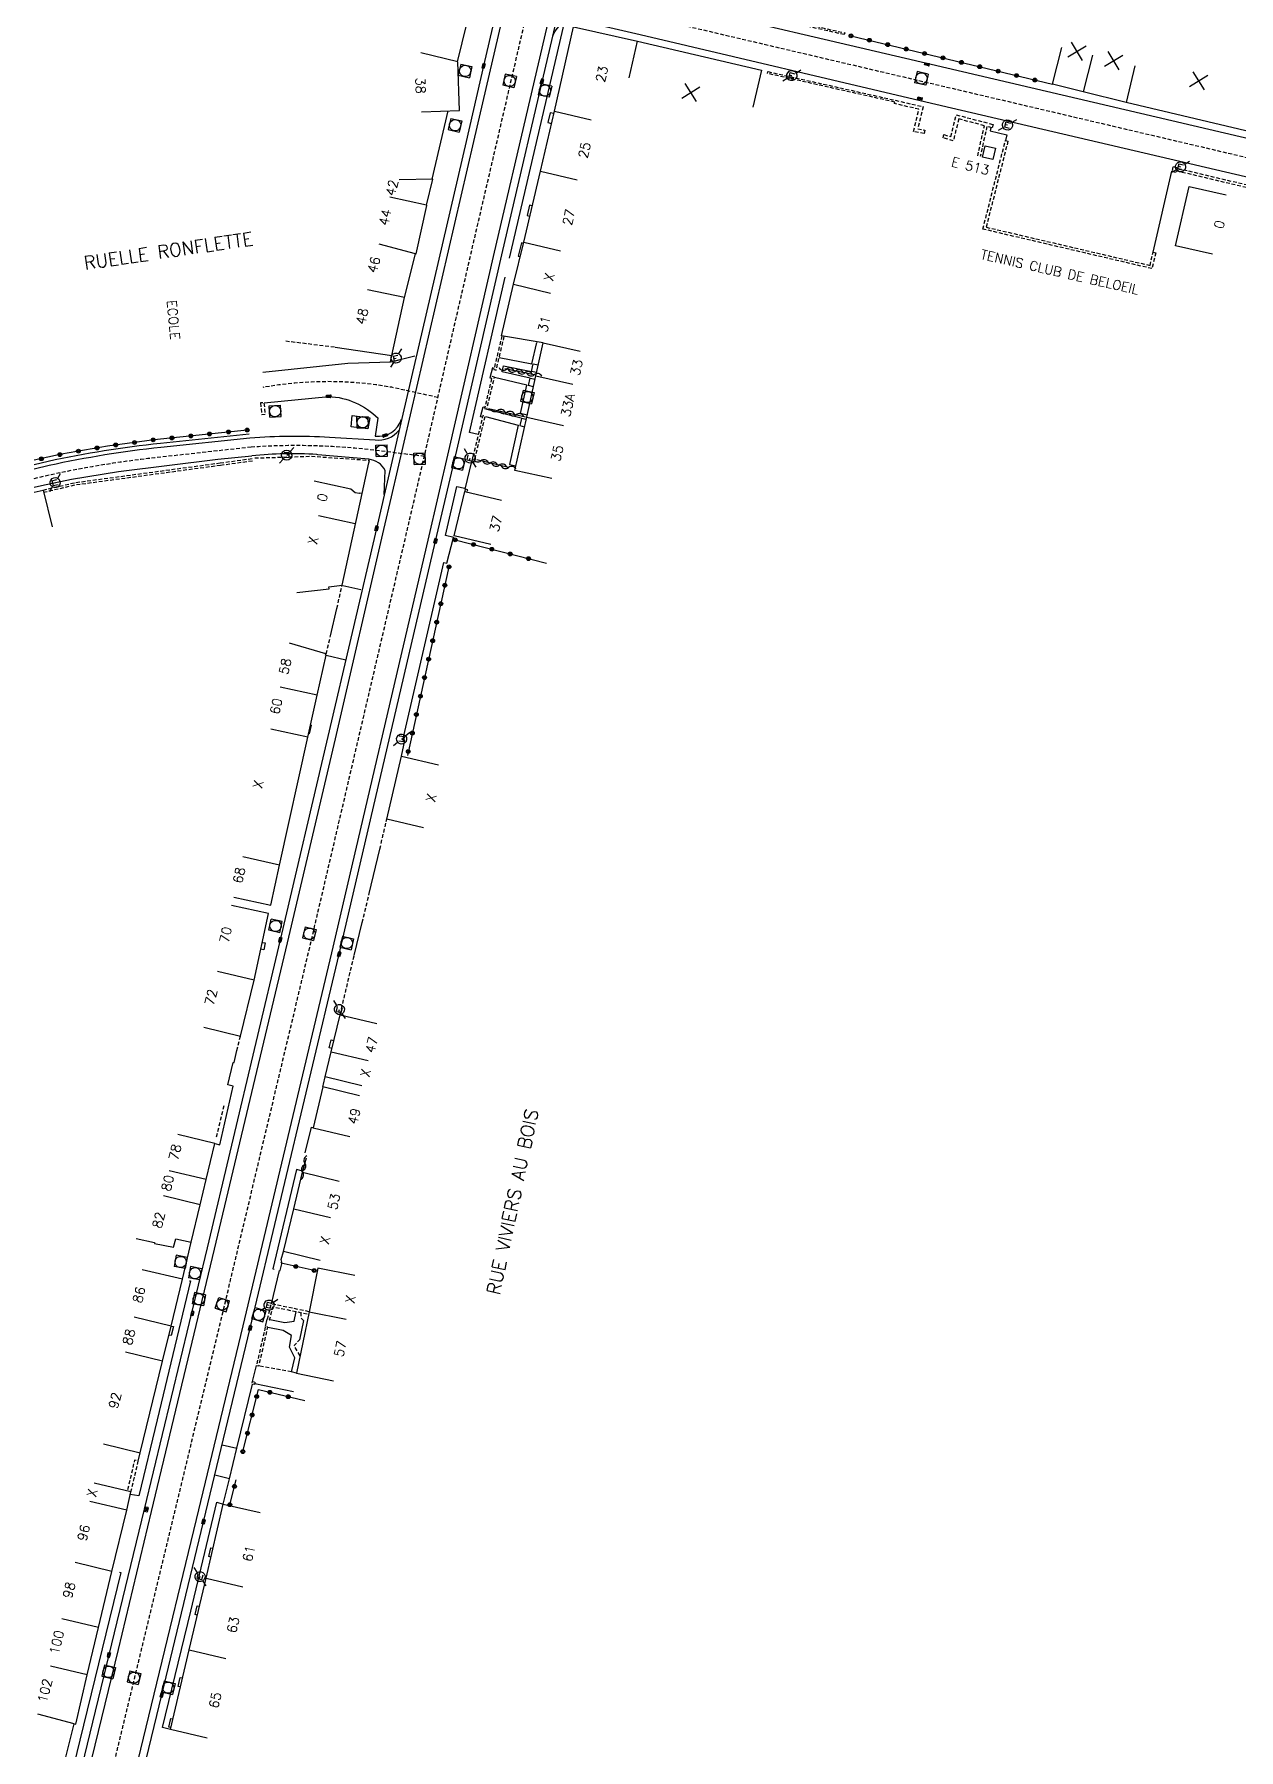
# Model space of a CAD drawing. Header units: millimetres. Extents: x 104999 to 106000, y 137000 to 138000.
# Drawn here: x 105000 to 105159.2, y 137357.4 to 137584.1 of the extents above; entities that cross this region are included whole.
import ezdxf
from ezdxf.enums import TextEntityAlignment as Align

# ---------------------------------------------------------------- set-up
doc = ezdxf.new("R2010")
doc.units = ezdxf.units.MM
doc.linetypes.add('DASHED', pattern=[0.75, 0.5, -0.25])
doc.layers.get('0').update_dxf_attribs({"linetype": 'CONTINUOUS'})
for name, color, linetype in [('W0001', 6, 'DASHED'), ('W0008', 7, 'CONTINUOUS'), ('W0100', 7, 'CONTINUOUS'), ('W0105', 7, 'CONTINUOUS'), ('W0112', 1, 'DASHED'), ('W0310', 3, 'CONTINUOUS'), ('W0322', 7, 'CONTINUOUS'), ('W0334', 7, 'CONTINUOUS'), ('W0400', 7, 'CONTINUOUS'), ('W0420', 7, 'CONTINUOUS'), ('W0471', 7, 'CONTINUOUS'), ('W0984', 7, 'CONTINUOUS'), ('W0989', 7, 'CONTINUOUS'), ('W0991', 7, 'CONTINUOUS'), ('W1102', 7, 'CONTINUOUS')]:
    doc.layers.add(name, color=color, linetype=linetype)
doc.styles.get("Standard").update_dxf_attribs({"font": 'romans.shx', "width": 0.85})

# ---------------------------------------------------------------- blocks, each defined once
blk = doc.blocks.new('T400')
for p, q in [((-0.15, 0.3), (0.15, 0.3)), ((-0.15, -0.25), (-0.15, 0.3)), ((-0.15, 0.15), (0.15, 0.15)), ((-0.15, 0), (0.15, 0)), ((0.15, 0.3), (0.15, -0.25)), ((-0.15, -0.15), (0.15, -0.15)), ((-0.15, -0.25), (-0.15, -0.3)), ((-0.15, -0.3), (0.15, -0.3)), ((0.15, -0.3), (0.15, -0.25))]:
    blk.add_line(p, q)
blk = doc.blocks.new('T420')
for p, q in [((0.75, 0.75), (-0.75, 0.75)), ((-0.75, 0.75), (-0.75, -0.75)), ((0.75, 0.75), (0.75, -0.75)), ((0.75, -0.75), (-0.75, -0.75))]:
    blk.add_line(p, q)
blk.add_ellipse((0, 0), major_axis=(-0.53, 0.53), ratio=1, start_param=3.926991, end_param=10.210176)
blk = doc.blocks.new('T471')
for p, q in [((-0.333334, 0.333334), (-0.333334, -0.333334)), ((-0.333334, 0.333334), (0.333334, 0.333334)), ((-0.333334, 0), (0, 0)), ((0.500001, 0.500001), (1.000002, 1.000002)), ((-0.500001, -0.500001), (-1.000002, -1.000002)), ((-0.333334, -0.333334), (0.333334, -0.333334))]:
    blk.add_line(p, q)
blk.add_ellipse((0, 0), major_axis=(0.471405, 0.471405), ratio=1, start_param=5.4977871438, end_param=11.780972451)
blk = doc.blocks.new('t991o')
at = {"color": 0, "linetype": 'Continuous'}
for p, q in [((-1, 1), (1, -1)), ((-1, -1), (1, 1))]:
    blk.add_line(p, q, dxfattribs=at)
blk = doc.blocks.new('t322o')
at = {"color": 0, "linetype": 'Continuous'}
for radius in [0.25, 0.15]:
    blk.add_circle((0, 0), radius, dxfattribs=at)
blk = doc.blocks.new('t310o')
at = {"color": 0, "linetype": 'Continuous'}
for centre, start, end in [((-0.5, 0.38), 216.8699, 323.1304), ((0.5, -0.37), 36.8699, 143.1303)]:
    blk.add_arc(centre, 0.625, start, end, dxfattribs=at)

msp = doc.modelspace()

# ---------------------------------------------------------------- linework, layer by layer
at = {"layer": 'W0001', "flags": 128}
for points in [[(105000, 137312.03), (105001, 137316.17), (105012.92, 137365.42), (105018.51, 137388.54), (105024.67, 137414.11), (105036.4, 137463.39), (105049.15, 137517.94), (105051.88, 137529.7), (105057.93, 137556), (105067.32, 137596.39), (105073.05, 137620.97), (105076.84, 137637.18), (105080.68, 137653.46), (105083.25, 137663.97), (105086.12, 137674.95), (105089.97, 137689.5), (105092.85, 137700.66), (105104.48, 137747.78), (105143.95, 137758.27)], [(105065.83, 137589.98), (105162.74, 137567.24)]]:
    msp.add_lwpolyline(points, dxfattribs=at)
for points in [[(105053.35, 137536.09), (105047.26, 137537.44, 0.08897), (105030.19, 137537.42, 0.08897)], [(105000, 137525.39), (105002.24, 137525.93, -0.027295), (105016.84, 137528.27), (105028.67, 137529.58)], [(105028.67, 137529.58, -0.045801), (105044.32, 137529.23), (105051.57, 137528.36)]]:
    msp.add_lwpolyline(points, format="xyb", dxfattribs=at)
at = {"layer": 'W0008', "flags": 128}
for points in [[(105004.47, 137343.36), (105011.11, 137370.63), (105015.51, 137388.86), (105023.84, 137423.52), (105033.46, 137464.04), (105039.82, 137490.99), (105046.21, 137518.64), (105047.21, 137522.97), (105058.11, 137569.95), (105066.69, 137606.87)], [(105003.91, 137315.46), (105015.84, 137364.72), (105021.42, 137387.83), (105027.59, 137413.41), (105039.32, 137462.7), (105052.07, 137517.26), (105054.8, 137529.03), (105060.85, 137555.32), (105070.24, 137595.71)], [(105030.22, 137539.46), (105041.46, 137540.65), (105047.1, 137540.83), (105047.27, 137541.66)]]:
    msp.add_lwpolyline(points, dxfattribs=at)
at = {"layer": 'W0008'}
for points in [[(105081.58, 137588.84), (105118.55, 137580.17), (105163.53, 137569.63)], [(105080.09, 137584.09), (105117.85, 137575.18), (105162.17, 137564.81)], [(105000, 137524.24), (105000.95, 137524.48), (105004.91, 137525.29), (105011.12, 137526.3), (105024.24, 137527.96), (105028.76, 137528.39)]]:
    msp.add_lwpolyline(points, dxfattribs=at)
at = {"layer": 'W0008', "flags": 128}
for points in [[(105068.52, 137583.83, -0.421973), (105072.66, 137585.79), (105080.09, 137584.09)], [(105030.4, 137535.4), (105038.92, 137536.24, -0.184663), (105045.44, 137533.35)], [(105028.48, 137530.77, -0.034665), (105039.02, 137530.86), (105045.04, 137530.49, 0.261339), (105048.23, 137531.79)], [(105046.24, 137523.26), (105046.36, 137526.47, 0.257539), (105044.24, 137527.93), (105037.49, 137528.54), (105037.34, 137528.56, 0.041527), (105028.76, 137528.39)]]:
    msp.add_lwpolyline(points, format="xyb", dxfattribs=at)
at = {"layer": 'W0008'}
msp.add_lwpolyline([(105000, 137526.69), (105001.96, 137527.15, -0.027318), (105016.71, 137529.53), (105028.48, 137530.77)], format="xyb", dxfattribs=at)
at = {"layer": 'W0100', "flags": 128}
for points in [[(105051.19, 137573.86), (105056.19, 137574.03), (105055.98, 137580.46), (105055.96, 137580.47), (105058.36, 137590.39), (105058, 137590.48), (105058.41, 137592.4), (105058.82, 137592.31), (105062.66, 137607.76), (105063.77, 137612.09), (105063.83, 137612.09), (105065.47, 137618.62), (105067.63, 137627.21), (105069.8, 137635.89), (105061.83, 137638.49), (105064.77, 137646.93), (105056.89, 137649.72)], [(105068.41, 137525.38), (105063.53, 137526.46), (105065.09, 137533.49), (105066.29, 137538.95), (105067.26, 137543.31), (105061.74, 137544.26), (105063.36, 137551.06), (105064.69, 137556.64), (105066.9, 137566), (105068.75, 137573.92), (105071.28, 137585.09), (105079.75, 137583.2)], [(105039.77, 137542.77), (105047.27, 137541.66), (105048.92, 137549.29), (105050.41, 137555.09), (105050.47, 137555.09), (105051.89, 137561.48), (105051.83, 137561.5), (105052.7, 137564.97), (105048.25, 137564.85)], [(105034.71, 137510.32), (105038.98, 137510.82), (105038.93, 137511.08), (105040.69, 137511.29), (105043.32, 137523.41), (105043.01, 137523.47), (105042.99, 137523.39), (105042.42, 137523.5), (105041.83, 137523.96), (105036.98, 137525.02)], [(105060.36, 137516.65), (105055.49, 137517.81), (105056.89, 137523.68), (105061.75, 137522.52)], [(105026.38, 137470.07), (105031.26, 137469), (105032.43, 137474.31), (105036.15, 137491.2), (105037.38, 137496.76), (105038.57, 137502.03), (105038.47, 137502.06), (105038.52, 137502.21), (105033.72, 137503.63)], [(105051.46, 137479.22), (105046.6, 137480.37), (105048.56, 137488.69), (105053.43, 137487.54)], [(105022.39, 137452.9), (105027.25, 137451.7), (105029.08, 137459.11), (105030.96, 137467.91), (105026.07, 137468.95)], [(105043.31, 137445.14), (105038.45, 137446.32), (105039.26, 137449.64), (105040.43, 137454.53), (105045.29, 137453.36)], [(105042.99, 137443.82), (105038.13, 137444.98), (105036.84, 137439.59), (105041.7, 137438.43)], [(105013.48, 137424.96), (105015.88, 137424.4), (105015.87, 137424.3), (105018.41, 137423.81), (105018.71, 137424.91), (105020.73, 137424.45), (105021.92, 137429.42), (105022.7, 137432.74), (105023.85, 137437.5), (105018.99, 137438.68)], [(105037.8, 137422.05), (105032.94, 137423.22), (105034.3, 137428.89), (105035.45, 137433.7), (105040.31, 137432.54)], [(105009.13, 137397.82), (105013.99, 137396.64), (105016.93, 137408.75), (105018.07, 137413.35), (105019.57, 137419.56), (105014.28, 137420.81)], [(105042.38, 137420.06), (105037.48, 137421.04), (105036.32, 137415.28), (105034.67, 137407.14), (105039.57, 137406.15)], [(105000, 137340.44), (105001.14, 137344.85), (105002.79, 137351.15), (105003.97, 137355.68), (105005.29, 137360.83), (105005.47, 137360.78), (105007, 137367.3), (105008.49, 137373.54), (105010.26, 137380.96), (105012.21, 137389.03), (105012.78, 137391.47), (105007.91, 137392.61)], [(105022.87, 137358.91), (105018, 137360.04), (105020.46, 137370.57), (105022.71, 137380.07), (105024.97, 137389.86), (105029.84, 137388.73)]]:
    msp.add_lwpolyline(points, dxfattribs=at)
at = {"layer": 'W0100'}
for points in [[(105079.75, 137583.2), (105096.11, 137579.35), (105094.97, 137574.48)], [(105163.74, 137570.12), (105160.88, 137571.15), (105144.34, 137575.07), (105138.65, 137576.49), (105134.61, 137577.49), (105135.81, 137582.34)], [(105155.75, 137555.05), (105150.87, 137556.16), (105152.65, 137563.97), (105157.53, 137562.86)], [(105000, 137523.58), (105001.15, 137523.87), (105002.36, 137519.02)]]:
    msp.add_lwpolyline(points, dxfattribs=at)
msp.add_lwpolyline([(105125.67, 137569.37), (105127.07, 137569.04), (105126.72, 137567.54), (105125.33, 137567.88)], close=True, dxfattribs=at)
at = {"layer": 'W0105', "flags": 128}
for points in [[(105068.68, 137573.62), (105068.2, 137573.73), (105067.87, 137572.42), (105068.38, 137572.3)], [(105065.82, 137561.42), (105065.46, 137561.51), (105065.15, 137560.17), (105065.51, 137560.08)], [(105064.65, 137556.47), (105064.4, 137556.53), (105063.97, 137554.79), (105064.23, 137554.72)], [(105060.77, 137539.95), (105060.57, 137540), (105060.23, 137538.71), (105060.46, 137538.65)], [(105066.39, 137539.39), (105065.73, 137539.54), (105065.96, 137540.55), (105066.61, 137540.4)], [(105065.98, 137537.52), (105065.32, 137537.67), (105065.54, 137538.67), (105066.2, 137538.53)], [(105059.23, 137533.5), (105059, 137533.56), (105059.34, 137534.85), (105059.54, 137534.8)], [(105065.02, 137533.18), (105064.38, 137533.32), (105064.16, 137532.38), (105064.81, 137532.23)], [(105036.51, 137492.82), (105036.6, 137492.8), (105036.35, 137491.64), (105036.25, 137491.66)], [(105030.15, 137464.09), (105030.53, 137464.01), (105030.35, 137463.1), (105029.95, 137463.18)], [(105039.36, 137450.05), (105038.98, 137450.14), (105039.23, 137451.19), (105039.61, 137451.1)], [(105018.08, 137413.38), (105018.38, 137413.3), (105018.11, 137412.11), (105017.79, 137412.19)], [(105035.58, 137414.13), (105035.05, 137411.55)], [(105023.35, 137382.85), (105023.09, 137382.91), (105023.35, 137384.07), (105023.62, 137384.01)], [(105021.55, 137375.19), (105021.27, 137375.26), (105021.55, 137376.41), (105021.83, 137376.34)], [(105019.32, 137365.69), (105019.01, 137365.76), (105019.27, 137366.95), (105019.6, 137366.87)], [(105018.06, 137360.31), (105017.78, 137360.37), (105018.05, 137361.52), (105018.33, 137361.46)]]:
    msp.add_lwpolyline(points, dxfattribs=at)
at = {"layer": 'W0112'}
for points in [[(105107.07, 137584.05), (105098.9, 137585.91), (105098.96, 137586.16), (105107.12, 137584.29), (105107.07, 137584.05)], [(105113.71, 137574.94), (105113.75, 137575.13), (105096.93, 137578.92), (105096.98, 137579.16), (105113.81, 137575.38), (105117.48, 137574.53), (105116.77, 137571.6), (105117.7, 137571.41), (105117.61, 137570.97), (105116.23, 137571.26), (105116.94, 137574.19)], [(105147.89, 137555.31), (105148.23, 137555.23), (105147.74, 137553.13), (105125.39, 137558.35), (105128.36, 137570.06), (105128.7, 137569.98), (105125.82, 137558.61), (105147.48, 137553.55)]]:
    msp.add_lwpolyline(points, close=True, dxfattribs=at)
for points in [[(105124.7, 137568.02), (105125.58, 137572.02), (105122.19, 137572.91), (105121.48, 137570.01), (105120.12, 137570.4), (105120.24, 137570.84), (105121.15, 137570.57), (105121.86, 137573.46), (105126.73, 137572.18), (105126.61, 137571.75), (105125.92, 137571.93), (105125.04, 137567.94)], [(105161.86, 137563.8), (105151.04, 137566.36), (105151.06, 137566.46), (105150.5, 137566.59), (105150.37, 137566), (105150.93, 137565.87), (105150.97, 137566.07), (105161.79, 137563.51)], [(105001.15, 137523.87), (105005.51, 137524.87), (105024.57, 137527.45), (105028.9, 137528.05)], [(105001.21, 137523.58), (105005.56, 137524.58), (105024.61, 137527.16), (105028.94, 137527.75)]]:
    msp.add_lwpolyline(points, dxfattribs=at)
at = {"layer": 'W0112', "flags": 128}
for points in [[(105061.81, 137544.25), (105060.73, 137539.79), (105061.05, 137539.71), (105062.13, 137544.2)], [(105033.23, 137543.58), (105039.77, 137542.77)], [(105044.24, 137527.44), (105044.29, 137527.76), (105036.56, 137528.29), (105028.9, 137528.05)], [(105039.99, 137508.21), (105040.69, 137511.29)], [(105038.57, 137502.23), (105039.17, 137504.58)], [(105045.67, 137476.42), (105046.6, 137480.37)], [(105043.35, 137466.7), (105044.28, 137470.56)], [(105040.43, 137454.53), (105042.27, 137462.33)], [(105026.79, 137449.78), (105027.25, 137451.7)], [(105038.13, 137444.98), (105038.23, 137445.36)], [(105024.09, 137438.38), (105025.09, 137442.57)], [(105036.32, 137415.28), (105031.29, 137416.31), (105030.78, 137414.27), (105031.1, 137414.19), (105031.53, 137415.93), (105036.26, 137414.95)], [(105035.21, 137415.17), (105035.25, 137414.47), (105035.58, 137414.13)], [(105035.14, 137409.46), (105034.34, 137410.81), (105035.05, 137411.55)], [(105034, 137407.31), (105029.68, 137408.11)], [(105012.77, 137391.45), (105012.78, 137391.45), (105013.75, 137395.54), (105013.25, 137395.66), (105012.29, 137391.58)]]:
    msp.add_lwpolyline(points, dxfattribs=at)
for points in [[(105059.51, 137534.65), (105059.83, 137534.57), (105060.83, 137538.78), (105060.51, 137538.85)], [(105029.91, 137535.37), (105030.06, 137533.84), (105030.55, 137533.89), (105030.4, 137535.4)], [(105057.82, 137527.65), (105058.14, 137527.57), (105059.6, 137533.62), (105059.28, 137533.7)], [(105056.97, 137523.99), (105056.89, 137523.68), (105057.21, 137523.6), (105057.29, 137523.91)], [(105029.36, 137408.17), (105029.68, 137408.1), (105030.88, 137413.23), (105030.55, 137413.31)], [(105029.17, 137405.98), (105029.11, 137405.66), (105028.79, 137405.73), (105028.85, 137406.05)]]:
    msp.add_lwpolyline(points, close=True, dxfattribs=at)
at = {"layer": 'W0310', "flags": 128}
for points in [[(105066.09, 137539.11), (105062.2, 137539.9)], [(105060.04, 137534.65), (105064.91, 137533.55)], [(105062.69, 137526.85), (105058.48, 137527.87)], [(105035.45, 137433.7), (105035.96, 137435.61)]]:
    msp.add_lwpolyline(points, dxfattribs=at)
at = {"layer": 'W0322'}
for points in [[(105107.95, 137583.9), (105134.61, 137577.49)], [(105028.14, 137531.8), (105015.83, 137530.5), (105009.69, 137529.68), (105003.6, 137528.6), (105000, 137527.8)]]:
    msp.add_lwpolyline(points, dxfattribs=at)
at = {"layer": 'W0322', "flags": 128}
for points in [[(105055.63, 137517.28), (105067.69, 137514.2)], [(105054.81, 137513.72), (105049.31, 137488.79)], [(105037, 137420.71), (105032.65, 137421.68), (105032.7, 137421.84)], [(105027.57, 137396.78), (105029.63, 137404.98), (105035.74, 137403.52)], [(105025.85, 137389.77), (105026.69, 137393.06)]]:
    msp.add_lwpolyline(points, dxfattribs=at)
at = {"layer": 'W0334'}
msp.add_line((105038.57, 137502.03), (105041.18, 137501.42), dxfattribs=at)
at = {"layer": 'W0334', "flags": 128}
for points in [[(105000, 137294.86), (105004.63, 137314.05), (105016.84, 137364.62), (105022.37, 137387.52), (105028.53, 137413.11), (105040.29, 137462.52), (105053.03, 137517.13), (105055.84, 137529.09), (105061.8, 137554.95), (105068.52, 137583.83), (105071.18, 137595.3), (105077.2, 137621.15), (105080.74, 137636.17), (105084.64, 137652.7), (105088.56, 137668.61), (105093.85, 137688.51), (105096.6, 137699.17), (105101.69, 137719.84)], [(105062.81, 137554.5), (105070.07, 137585.64)], [(105052.6, 137564.96), (105054.72, 137573.98)], [(105058.68, 137531.2), (105057.51, 137531.47), (105062.24, 137551.99)], [(105061.47, 137541.4), (105065.78, 137540.54), (105066.42, 137543.38)], [(105047.1, 137540.83), (105050.31, 137541.61)], [(105065.54, 137538.67), (105061.85, 137539.51), (105062.01, 137540.29), (105065.73, 137539.54)], [(105065.15, 137533.78), (105064.28, 137534), (105065.09, 137537.73), (105060.85, 137538.74)], [(105045.09, 137530.98), (105045.44, 137533.35)], [(105059.64, 137533.59), (105063.98, 137532.46), (105062.83, 137527.25), (105063.66, 137527.07)], [(105059.82, 137534.55), (105064.36, 137533.4)], [(105043.32, 137523.41), (105044.24, 137527.44)], [(105056.97, 137523.99), (105057.82, 137527.65)], [(105055.44, 137517.6), (105054.35, 137517.88), (105055.85, 137524.35), (105056.91, 137524.11)], [(105048.56, 137488.69), (105048.98, 137490.77), (105048.71, 137490.8), (105054.14, 137514.3), (105054.53, 137514.22), (105055.43, 137517.61)], [(105040.8, 137511.25), (105043.16, 137510.7)], [(105039.17, 137504.58), (105039.99, 137508.21)], [(105044.28, 137470.56), (105045.67, 137476.42)], [(105042.27, 137462.33), (105043.35, 137466.7)], [(105023.85, 137437.5), (105024.52, 137437.35), (105026.29, 137445.09), (105025.58, 137445.27), (105026.28, 137448.22), (105026.41, 137448.19), (105026.79, 137449.78)], [(105038.23, 137445.36), (105038.45, 137446.32)], [(105035.81, 137436.28), (105036.62, 137439.66), (105036.84, 137439.59)], [(105035.49, 137433.85), (105034.65, 137434.06), (105031.55, 137420.92), (105031.69, 137420.89)], [(105019.57, 137419.56), (105020.73, 137424.45)], [(105032.7, 137421.84), (105032.65, 137422.16), (105032.94, 137423.22)], [(105031.36, 137416.3), (105032.43, 137420.72), (105032.52, 137420.71), (105032.72, 137421.6)], [(105020.51, 137419.37), (105020.65, 137419.35), (105016.23, 137400.97), (105013.82, 137390.96), (105012.69, 137391.11)], [(105031.12, 137414.26), (105033.12, 137413.84), (105034.37, 137414.01), (105034.62, 137415.29)], [(105030.55, 137413.31), (105030.78, 137414.27)], [(105034.67, 137407.14), (105034, 137407.31), (105034.45, 137409.19), (105033.73, 137410.6), (105034, 137412.15), (105032.91, 137412.79), (105030.86, 137413.17)], [(105028.85, 137406.05), (105029.36, 137408.17)], [(105018, 137360.04), (105016.93, 137360.32), (105020.67, 137375.72), (105024.12, 137390.09), (105024.97, 137389.86), (105025.8, 137393.17), (105026.75, 137397.23), (105028.83, 137405.72)], [(105029.13, 137405.77), (105034.25, 137404.75)], [(105024.82, 137397.68), (105026.75, 137397.23)], [(105013.75, 137395.54), (105013.99, 137396.64)], [(105025.8, 137393.17), (105023.85, 137393.69)], [(105011.26, 137380.85), (105011.42, 137380.81), (105006.01, 137358.64), (105000, 137333.79)]]:
    msp.add_lwpolyline(points, dxfattribs=at)
for points in [[(105056.89, 137650.08), (105071.83, 137645.05, -0.371258), (105073.6, 137640.99), (105073.48, 137640.5), (105069.45, 137623.2), (105065.62, 137606.85), (105059.39, 137579.93), (105057.07, 137569.91), (105048.72, 137533.9), (105045.23, 137518.79), (105038.81, 137491.28), (105032.51, 137464.43), (105022.83, 137423.73), (105014.54, 137389.19), (105009.86, 137369.92), (105003.44, 137343.4), (105000, 137329.17)], [(105045.07, 137530.98, 0.360861), (105048.52, 137533.24), (105048.56, 137533.23)]]:
    msp.add_lwpolyline(points, format="xyb", dxfattribs=at)
at = {"layer": 'W0334'}
for points in [[(105126.46, 137571.79), (105126.33, 137571.36), (105128.55, 137570.83), (105128.36, 137570.06)], [(105147.89, 137555.31), (105150.37, 137566)]]:
    msp.add_lwpolyline(points, dxfattribs=at)
at = {"layer": 'W0334', "flags": 128}
msp.add_lwpolyline([(105044.34, 137533.43), (105044.1, 137531.97), (105041.88, 137532.22), (105042.03, 137533.72)], close=True, dxfattribs=at)
at = {"layer": 'W0334'}
msp.add_lwpolyline([(105028.42, 137531.27), (105016.66, 137530.02, 0.027327), (105001.84, 137527.64), (105000, 137527.2)], format="xyb", dxfattribs=at)
at = {"layer": 'W0991'}
msp.add_line((105055.98, 137580.46), (105051.1, 137581.64), dxfattribs=at)
at = {"layer": 'W1102'}
for p, q in [((105078.62, 137578.33), (105079.75, 137583.2)), ((105139.86, 137581.34), (105138.65, 137576.49)), ((105145.49, 137579.93), (105144.34, 137575.07)), ((105068.75, 137573.92), (105073.62, 137572.78)), ((105066.9, 137566), (105071.77, 137564.85)), ((105051.83, 137561.5), (105047.01, 137562.57)), ((105050.41, 137555.09), (105045.57, 137556.34)), ((105064.69, 137556.64), (105069.56, 137555.47)), ((105063.36, 137551.06), (105068.22, 137549.9)), ((105048.92, 137549.29), (105044.03, 137550.34)), ((105067.26, 137543.31), (105072.14, 137542.23)), ((105066.29, 137538.95), (105071.17, 137537.87)), ((105065.09, 137533.49), (105069.97, 137532.41)), ((105042.41, 137519.41), (105037.56, 137520.46)), ((105037.38, 137496.76), (105032.49, 137497.83)), ((105036.15, 137491.2), (105031.27, 137492.28)), ((105032.43, 137474.31), (105027.55, 137475.39)), ((105029.08, 137459.11), (105024.21, 137460.24)), ((105039.26, 137449.64), (105044.12, 137448.46)), ((105022.7, 137432.74), (105017.83, 137433.9)), ((105021.92, 137429.42), (105017.06, 137430.58)), ((105034.3, 137428.89), (105039.17, 137427.73)), ((105036.32, 137415.28), (105041.22, 137414.29)), ((105018.07, 137413.35), (105013.22, 137414.56)), ((105016.93, 137408.75), (105012.07, 137409.94)), ((105012.21, 137389.03), (105007.34, 137390.19)), ((105010.26, 137380.96), (105005.4, 137382.12)), ((105022.71, 137380.07), (105027.57, 137378.92)), ((105008.49, 137373.54), (105003.63, 137374.7)), ((105020.46, 137370.57), (105025.33, 137369.43)), ((105007, 137367.3), (105002.14, 137368.45)), ((105005.29, 137360.83), (105000.45, 137362.07))]:
    msp.add_line(p, q, dxfattribs=at)

# ---------------------------------------------------------------- block references
at = {"layer": 'W0310'}
for p, rotation in [((105062.41, 137539.86), 168.508809732963), ((105063.64, 137539.61), 168.508809732963), ((105064.86, 137539.36), 168.508809732963), ((105066.09, 137539.11), 168.508809732963), ((105061.26, 137534.37), 347.288421530411), ((105062.48, 137534.1), 347.288421530411), ((105063.7, 137533.82), 347.288421530411), ((105059.04, 137527.73), 166.386630243459), ((105060.26, 137527.44), 166.386630243459), ((105061.47, 137527.15), 166.386630243459), ((105062.69, 137526.85), 166.386630243459), ((105035.77, 137434.91), 74.84319442636091), ((105035.45, 137433.7), 74.84319442636091)]:
    msp.add_blockref('t310o', p, dxfattribs=dict(at, rotation=rotation))
at = {"layer": 'W0322'}
for p, rotation in [((105107.95, 137583.9), 346.4777451599559), ((105110.38, 137583.31), 346.4777451599559), ((105112.81, 137582.73), 346.4777451599559), ((105115.25, 137582.15), 346.4777451599559), ((105117.68, 137581.56), 346.4777451599559), ((105120.11, 137580.98), 346.4777451599559), ((105122.54, 137580.39), 346.4777451599559), ((105124.97, 137579.81), 346.4777451599559), ((105127.4, 137579.22), 346.4777451599559), ((105129.83, 137578.64), 346.4777451599559), ((105132.26, 137578.05), 346.4777451599559), ((105015.71, 137530.49), 187.629541058028), ((105018.2, 137530.75), 186.0349518945271), ((105020.68, 137531.01), 186.0349518945271), ((105023.17, 137531.28), 186.0349518945271), ((105025.66, 137531.54), 186.0349518945271), ((105028.14, 137531.8), 186.0349518945271), ((105000.93, 137528), 192.659584801896), ((105003.37, 137528.55), 192.659584801896), ((105005.83, 137529), 190.002240789018), ((105008.29, 137529.43), 190.002240789018), ((105010.76, 137529.82), 187.629541058028), ((105013.24, 137530.15), 187.629541058028), ((105055.63, 137517.28), 345.675809619738), ((105058.05, 137516.66), 345.675809619738), ((105060.47, 137516.04), 345.675809619738), ((105062.9, 137515.42), 345.675809619738), ((105065.32, 137514.8), 345.675809619738), ((105054.81, 137513.72), 257.5703279654181), ((105054.27, 137511.28), 257.5703279654181), ((105053.73, 137508.84), 257.5703279654181), ((105053.19, 137506.4), 257.5703279654181), ((105052.66, 137503.95), 257.5703279654181), ((105052.12, 137501.51), 257.5703279654181), ((105051.58, 137499.07), 257.5703279654181), ((105051.04, 137496.63), 257.5703279654181), ((105050.5, 137494.19), 257.5703279654181), ((105049.97, 137491.75), 257.5703279654181), ((105049.43, 137489.31), 257.5703279654181), ((105034.56, 137421.26), 167.421303117121), ((105037, 137420.71), 167.421303117121), ((105029.4, 137404.06), 75.89845388300779), ((105031.14, 137404.62), 346.616255962458), ((105033.57, 137404.04), 346.616255962458), ((105028.79, 137401.63), 75.89845388300779), ((105028.18, 137399.21), 75.89845388300779), ((105027.57, 137396.78), 75.89845388300779), ((105026.47, 137392.19), 75.57223274738959), ((105025.85, 137389.77), 75.57223274738959)]:
    msp.add_blockref('t322o', p, dxfattribs=dict(at, rotation=rotation))
at = {"layer": 'W0400'}
for p, rotation in [((105059.39, 137579.93), 344.948150297492), ((105067.1, 137577.86), 164.4932228636931), ((105118.01, 137580.13), 76.80580069356486), ((105117.07, 137575.62), 76.79575890019586), ((105038.92, 137536.24), 88.61008940842675), ((105046.35, 137531.09), 288.8300085590445), ((105045.23, 137518.79), 166.8621589182476), ((105053.03, 137517.13), 166.8665812826897), ((105032.51, 137464.43), 345.6040775387766), ((105040.29, 137462.52), 165.4929737430167), ((105020.89, 137415.04), 166.4944444692052), ((105028.53, 137413.11), 166.4508169918018), ((105014.83, 137389.13), 166.3597859211397), ((105022.37, 137387.52), 166.4431625242163), ((105009.86, 137369.92), 347.6810898258208), ((105016.84, 137364.62), 166.4158875966467)]:
    msp.add_blockref('T400', p, dxfattribs=dict(at, rotation=rotation))
at = {"layer": 'W0420'}
for p, rotation in [((105056.95, 137579.26), 76.8639511712024), ((105062.83, 137577.93), 347.3853372239659), ((105117.27, 137578.26), 346.8058006935648), ((105067.51, 137576.67), 347.3853372239659), ((105055.62, 137572.08), 76.8008084678822), ((105031.83, 137534.29), 183.363737736519), ((105065.17, 137536.17), 77.5613070336813), ((105043.42, 137532.82), 181.807630504319), ((105045.91, 137529.06), 181.807630504319), ((105050.92, 137528.01), 181.807630504319), ((105056.06, 137527.39), 76.9449859405656), ((105031.88, 137466.26), 257.5703279654181), ((105036.37, 137465.22), 76.55819460199109), ((105041.31, 137464.01), 76.55819460199109), ((105019.35, 137421.85), 349.157163843994), ((105021.25, 137420.36), 349.157163843994), ((105021.75, 137416.93), 349.157163843994), ((105024.86, 137416.21), 162.435696392418), ((105029.7, 137414.88), 162.435696392418), ((105009.82, 137367.68), 76.3941907202146), ((105013.18, 137366.91), 76.3941907202146), ((105017.7, 137365.58), 76.4158875966467)]:
    msp.add_blockref('T420', p, dxfattribs=dict(at, rotation=rotation))
at = {"layer": 'W0471'}
for p, rotation in [((105100.13, 137578.64), 347.0887492849878), ((105128.64, 137572.11), 345.2583094808758), ((105151.52, 137566.58), 347.0654247798428), ((105047.83, 137541.31), 13.6386429912738), ((105033.36, 137528.47), 181.807630504319), ((105057.61, 137528.09), 76.9449859405656), ((105002.74, 137524.85), 14.0688612331141), ((105048.55, 137490.96), 174.708735433897), ((105040.33, 137455.21), 76.8071314559882), ((105031.03, 137416.14), 348.35893679821), ((105021.91, 137380.26), 77.54527346643121)]:
    msp.add_blockref('T471', p, dxfattribs=dict(at, rotation=rotation))
at = {"layer": 'W0991'}
for p, rotation in [((105137.83, 137581.84), 76.05630845079637), ((105142.69, 137580.63), 75.99983772025608), ((105153.92, 137577.94), 76.6793986411904), ((105086.79, 137576.41), 76.78152211284731)]:
    msp.add_blockref('t991o', p, dxfattribs=dict(at, rotation=rotation))

# ---------------------------------------------------------------- texts
at = {"layer": 'W0984'}
for s, rotation, p in [('E 513', 346.4667, (105123.74, 137566.69)), ('TENNIS CLUB DE BELOEIL', 347.1735, (105135.56, 137552.68)), ('ECOLE', 275.3737, (105018.39, 137546.36))]:
    msp.add_text(s, height=1.25, rotation=rotation, dxfattribs=at).set_placement(p, align=Align.MIDDLE)
at = {"layer": 'W0989'}
for s, rotation, p in [('RUELLE RONFLETTE', 8.3776, (105017.72, 137555.49)), ('RUE VIVIERS AU BOIS', 78.1501, (105063.22, 137429.81))]:
    msp.add_text(s, height=1.75, rotation=rotation, dxfattribs=at).set_placement(p, align=Align.MIDDLE)
at = {"layer": 'W0991'}
for s, rotation, p in [('38', 271.8641, (105051.05, 137577.31)), ('23', 77.2716, (105075.02, 137578.84)), ('25', 77.2716, (105072.72, 137568.78)), ('42', 76.8422, (105047.28, 137563.81)), ('44', 77.0157, (105046.38, 137559.9)), ('27', 77.2716, (105070.64, 137559.92)), ('0', 77.1735, (105156.64, 137558.96)), ('46', 75.5764, (105044.88, 137553.64)), ('48', 77.8357, (105043.32, 137546.83)), ('31', 76.5323, (105067.41, 137545.81)), ('33', 77.5293, (105071.68, 137540.07)), ('33A', 77.5293, (105070.53, 137535.09)), ('35', 77.5293, (105069.11, 137528.74)), ('0', 77.7579, (105038.09, 137522.87)), ('37', 76.6355, (105061, 137519.42)), ('X', 77.7579, (105036.86, 137517.2)), ('58', 77.5967, (105033.15, 137500.56)), ('60', 77.5967, (105031.96, 137495.29)), ('X', 77.5967, (105029.59, 137484.98)), ('X', 76.7093, (105052.46, 137483.19)), ('68', 77.585, (105027.06, 137472.95)), ('70', 77.9188, (105025.28, 137465.08)), ('72', 76.0962, (105023.35, 137456.84)), ('47', 76.5203, (105044.59, 137450.54)), ('X', 76.3763, (105043.77, 137446.82)), ('49', 76.5703, (105042.29, 137441.11)), ('78', 76.5742, (105018.6, 137436.36)), ('80', 76.5742, (105017.63, 137432.28)), ('53', 76.6058, (105039.61, 137429.83)), ('82', 76.5742, (105016.44, 137427.38)), ('X', 76.477, (105038.42, 137424.71)), ('86', 76.2769, (105013.84, 137417.51)), ('X', 78.6366, (105041.77, 137416.91)), ('88', 76.2769, (105012.51, 137411.94)), ('57', 78.5352, (105040.43, 137410.38)), ('92', 76.2769, (105010.65, 137403.55)), ('X', 76.8077, (105007.64, 137391.33)), ('96', 76.1355, (105006.52, 137386.06)), ('61', 76.8449, (105028.36, 137383.31)), ('98', 76.1355, (105004.59, 137378.49)), ('63', 76.8449, (105026.28, 137373.89)), ('100', 76.1355, (105002.96, 137371.58)), ('102', 76.1355, (105001.4, 137365.2)), ('65', 76.8449, (105023.9, 137363.94))]:
    msp.add_text(s, height=1.25, rotation=rotation, dxfattribs=at).set_placement(p, align=Align.MIDDLE)
msp.add_text('X', height=1.25, rotation=76.5323, dxfattribs=at).set_placement((105068.79, 137552.39), align=Align.RIGHT)

doc.saveas('drawing.dxf')
